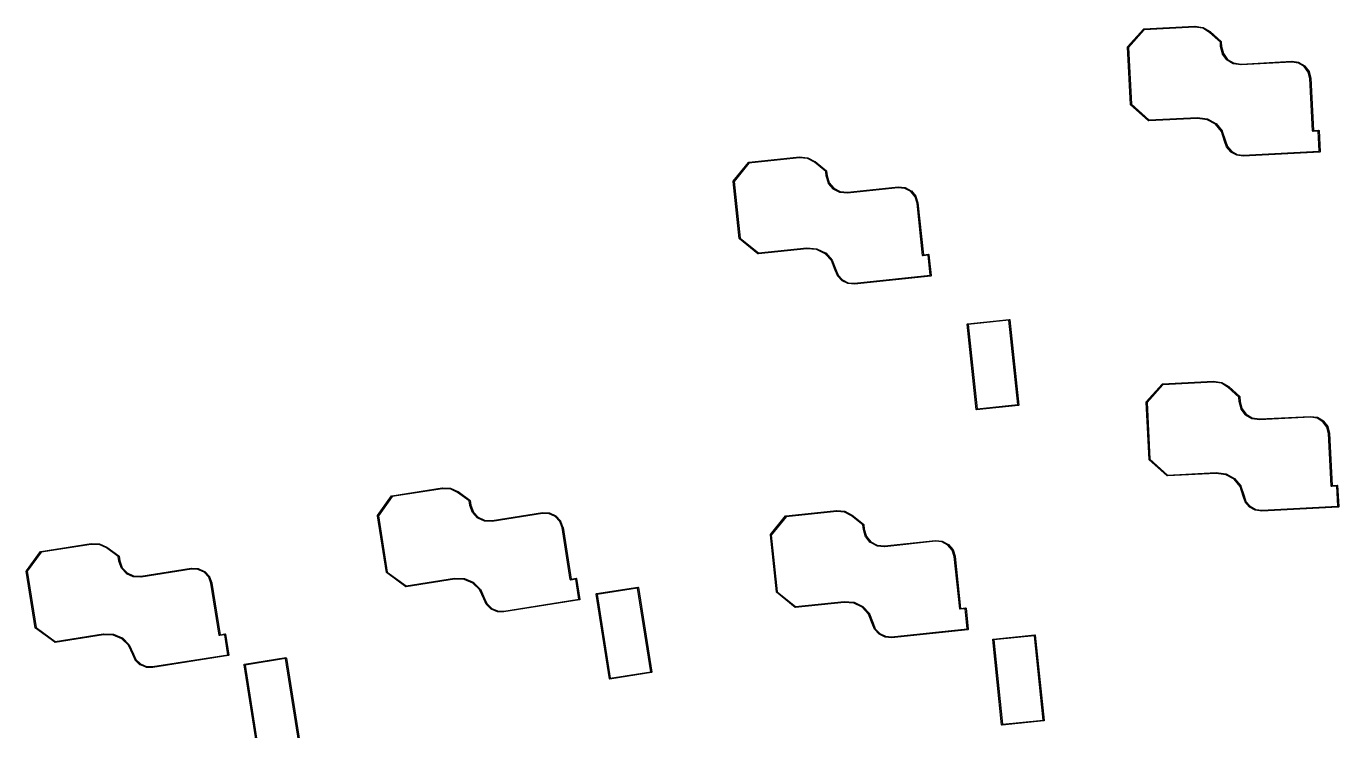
# Model space of a CAD drawing. Extents: x 2.07 to 7.33, y -7.36 to -3.93.
# Drawn here: x 2.068 to 4.902, y -5.453 to -3.932 of the extents above; entities that cross this region are included whole.
import ezdxf

# ---------------------------------------------------------------- set-up
doc = ezdxf.new("R2010")
doc.units = 0
doc.header["$MEASUREMENT"] = 0
doc.layers.add('BLACK', color=7, linetype='CONTINUOUS')

msp = doc.modelspace()

# ---------------------------------------------------------------- linework, layer by layer
at = {"layer": 'BLACK', "linetype": 'CONTINUOUS'}
for p, q in [((4.4464, -3.9761), (4.481, -3.9376)), ((4.4822, -3.9393), (4.4481, -3.9771)), ((4.481, -3.9376), (4.4813, -3.9374)), ((4.4813, -3.9374), (4.4816, -3.9373)), ((4.4816, -3.9373), (4.5918, -3.9315)), ((4.5918, -3.9335), (4.4822, -3.9393)), ((4.5918, -3.9315), (4.5919, -3.9316)), ((4.6087, -3.936), (4.5918, -3.9335)), ((4.5919, -3.9316), (4.592, -3.9315)), ((4.592, -3.9315), (4.6092, -3.934)), ((4.6235, -3.9448), (4.6087, -3.936)), ((4.6092, -3.934), (4.6092, -3.934)), ((4.6092, -3.934), (4.6092, -3.934)), ((4.6092, -3.934), (4.6094, -3.9341)), ((4.6094, -3.9341), (4.6096, -3.9342)), ((4.6096, -3.9342), (4.6096, -3.9342)), ((4.6096, -3.9342), (4.6096, -3.9342)), ((4.6096, -3.9342), (4.6246, -3.9431)), ((4.6467, -3.9657), (4.6235, -3.9448)), ((4.6246, -3.9431), (4.6247, -3.9432)), ((4.6247, -3.9432), (4.6247, -3.9432)), ((4.6247, -3.9432), (4.6484, -3.9645)), ((4.6473, -3.9753), (4.6467, -3.9657)), ((4.6484, -3.9645), (4.6486, -3.9648)), ((4.6486, -3.9648), (4.6487, -3.9652)), ((4.6487, -3.9652), (4.6492, -3.9751)), ((4.4461, -3.9768), (4.4462, -3.9764)), ((4.4526, -4.1005), (4.4461, -3.9768)), ((4.4462, -3.9764), (4.4464, -3.9761)), ((4.4481, -3.9771), (4.4545, -4.1)), ((4.6473, -3.9754), (4.6473, -3.9753)), ((4.6473, -3.9755), (4.6473, -3.9754)), ((4.6513, -3.9914), (4.6473, -3.9755)), ((4.6492, -3.9751), (4.6532, -3.9907)), ((4.6514, -3.9915), (4.6513, -3.9914)), ((4.6515, -3.9917), (4.6514, -3.9915)), ((4.6608, -4.0043), (4.6515, -3.9917)), ((4.6532, -3.9907), (4.6623, -4.003)), ((4.6609, -4.0044), (4.6608, -4.0043)), ((4.6608, -4.0043), (4.6608, -4.0043)), ((4.6608, -4.0043), (4.6608, -4.0043)), ((4.6611, -4.0046), (4.6609, -4.0044)), ((4.6746, -4.0125), (4.6611, -4.0046)), ((4.6611, -4.0046), (4.6611, -4.0046)), ((4.6611, -4.0046), (4.6611, -4.0046)), ((4.6623, -4.003), (4.6754, -4.0107)), ((4.6748, -4.0126), (4.6746, -4.0125)), ((4.675, -4.0127), (4.6748, -4.0126)), ((4.6911, -4.015), (4.675, -4.0127)), ((4.6754, -4.0107), (4.6913, -4.0131)), ((4.6912, -4.015), (4.6911, -4.015)), ((4.6913, -4.015), (4.6912, -4.015)), ((4.6913, -4.0131), (4.8013, -4.0073)), ((4.8013, -4.0093), (4.6913, -4.015)), ((4.8013, -4.0073), (4.8014, -4.0073)), ((4.8152, -4.0113), (4.8013, -4.0093)), ((4.8014, -4.0073), (4.8015, -4.0073)), ((4.8015, -4.0073), (4.8157, -4.0094)), ((4.8278, -4.0188), (4.8152, -4.0113)), ((4.8157, -4.0094), (4.8157, -4.0094)), ((4.8157, -4.0094), (4.8157, -4.0094)), ((4.8157, -4.0094), (4.8159, -4.0094)), ((4.8159, -4.0094), (4.8161, -4.0095)), ((4.8161, -4.0095), (4.8161, -4.0095)), ((4.8161, -4.0095), (4.8161, -4.0095)), ((4.8161, -4.0095), (4.829, -4.0172)), ((4.8366, -4.0305), (4.8278, -4.0188)), ((4.829, -4.0172), (4.8292, -4.0173)), ((4.8292, -4.0173), (4.8293, -4.0175)), ((4.8293, -4.0175), (4.8383, -4.0295)), ((4.8401, -4.0442), (4.8366, -4.0305)), ((4.8383, -4.0295), (4.8383, -4.0295)), ((4.8383, -4.0295), (4.8383, -4.0295)), ((4.8383, -4.0295), (4.8384, -4.0297)), ((4.8384, -4.0297), (4.8385, -4.0299)), ((4.8385, -4.0299), (4.8385, -4.0299)), ((4.8385, -4.0299), (4.8385, -4.0299)), ((4.8385, -4.0299), (4.842, -4.0438)), ((4.846, -4.1577), (4.8401, -4.0442)), ((4.842, -4.0438), (4.842, -4.0439)), ((4.842, -4.0439), (4.8421, -4.044)), ((4.8421, -4.044), (4.848, -4.1566)), ((4.4527, -4.1008), (4.4526, -4.1005)), ((4.4529, -4.1012), (4.4527, -4.1008)), ((4.4527, -4.1008), (4.4527, -4.1008)), ((4.4914, -4.1358), (4.4529, -4.1012)), ((4.4545, -4.1), (4.4924, -4.134)), ((4.4917, -4.136), (4.4914, -4.1358)), ((4.4921, -4.136), (4.4917, -4.136)), ((4.5974, -4.1305), (4.4921, -4.136)), ((4.4924, -4.134), (4.5974, -4.1285)), ((4.5974, -4.1285), (4.5975, -4.1285)), ((4.6183, -4.1333), (4.5974, -4.1305)), ((4.5975, -4.1285), (4.5976, -4.1285)), ((4.5976, -4.1285), (4.6187, -4.1314)), ((4.636, -4.1431), (4.6183, -4.1333)), ((4.6187, -4.1314), (4.6189, -4.1314)), ((4.6189, -4.1314), (4.6191, -4.1315)), ((4.6191, -4.1315), (4.6371, -4.1415)), ((4.649, -4.1587), (4.636, -4.1431)), ((4.6371, -4.1415), (4.6373, -4.1416)), ((4.6373, -4.1416), (4.6374, -4.1417)), ((4.6374, -4.1417), (4.6506, -4.1576)), ((4.6559, -4.1794), (4.649, -4.1587)), ((4.6506, -4.1576), (4.6507, -4.1577)), ((4.6507, -4.1577), (4.6508, -4.1579)), ((4.6508, -4.1579), (4.6578, -4.1788)), ((4.8461, -4.1581), (4.846, -4.1577)), ((4.8467, -4.1586), (4.8461, -4.1581)), ((4.8471, -4.1586), (4.8467, -4.1586)), ((4.8579, -4.1581), (4.8471, -4.1586)), ((4.848, -4.1566), (4.8588, -4.1561)), ((4.8602, -4.2015), (4.8579, -4.1581)), ((4.8588, -4.1561), (4.8592, -4.1561)), ((4.8592, -4.1561), (4.8597, -4.1566)), ((4.8597, -4.1566), (4.8598, -4.157)), ((4.8598, -4.157), (4.8622, -4.2024)), ((4.66, -4.1917), (4.6559, -4.1794)), ((4.6559, -4.1794), (4.6559, -4.1794)), ((4.6559, -4.1794), (4.6559, -4.1794)), ((4.6578, -4.1788), (4.6618, -4.1909)), ((4.6601, -4.1919), (4.66, -4.1917)), ((4.6602, -4.192), (4.6601, -4.1919)), ((4.6693, -4.203), (4.6602, -4.192)), ((4.6618, -4.1909), (4.6707, -4.2016)), ((3.6282, -4.2253), (3.7378, -4.2138)), ((3.7379, -4.2157), (3.6288, -4.2272)), ((3.7378, -4.2138), (3.7379, -4.2138)), ((3.7379, -4.2138), (3.738, -4.2138)), ((3.755, -4.2173), (3.7379, -4.2157)), ((3.738, -4.2138), (3.7554, -4.2154)), ((3.7702, -4.2253), (3.755, -4.2173)), ((3.7554, -4.2154), (3.7554, -4.2154)), ((3.7554, -4.2154), (3.7554, -4.2154)), ((3.7554, -4.2154), (3.7555, -4.2154)), ((3.7555, -4.2154), (3.7557, -4.2155)), ((3.7557, -4.2155), (3.7557, -4.2155)), ((3.7557, -4.2155), (3.7557, -4.2155)), ((3.7557, -4.2155), (3.7712, -4.2236)), ((4.6694, -4.2031), (4.6693, -4.203)), ((4.6696, -4.2032), (4.6694, -4.2031)), ((4.6821, -4.2101), (4.6696, -4.2032)), ((4.6707, -4.2016), (4.6828, -4.2083)), ((4.6822, -4.2102), (4.6821, -4.2101)), ((4.6824, -4.2102), (4.6822, -4.2102)), ((4.6959, -4.212), (4.6824, -4.2102)), ((4.6828, -4.2083), (4.696, -4.2101)), ((4.696, -4.212), (4.6959, -4.212)), ((4.696, -4.2101), (4.8602, -4.2015)), ((4.8613, -4.2034), (4.696, -4.2121)), ((4.696, -4.2121), (4.696, -4.212)), ((4.8616, -4.2033), (4.8613, -4.2034)), ((4.8617, -4.2032), (4.8616, -4.2033)), ((4.8621, -4.2027), (4.8617, -4.2032)), ((4.8622, -4.2024), (4.8621, -4.2027)), ((3.5949, -4.2659), (3.6275, -4.2257)), ((3.6288, -4.2272), (3.5967, -4.2668)), ((3.6275, -4.2257), (3.6278, -4.2254)), ((3.6278, -4.2254), (3.6282, -4.2253)), ((3.6278, -4.2254), (3.6278, -4.2254)), ((3.7945, -4.245), (3.7702, -4.2253)), ((3.7712, -4.2236), (3.7713, -4.2237)), ((3.7713, -4.2237), (3.7714, -4.2237)), ((3.7714, -4.2237), (3.7961, -4.2437)), ((3.7955, -4.2546), (3.7945, -4.245)), ((3.7961, -4.2437), (3.7963, -4.244)), ((3.7963, -4.244), (3.7964, -4.2444)), ((3.7964, -4.2444), (3.7975, -4.2543)), ((3.5947, -4.2666), (3.5948, -4.2662)), ((3.6077, -4.3898), (3.5947, -4.2666)), ((3.5948, -4.2662), (3.5949, -4.2659)), ((3.5967, -4.2668), (3.6096, -4.3892)), ((3.7956, -4.2547), (3.7955, -4.2546)), ((3.7956, -4.2548), (3.7956, -4.2547)), ((3.8004, -4.2704), (3.7956, -4.2548)), ((3.7975, -4.2543), (3.8022, -4.2696)), ((3.8005, -4.2706), (3.8004, -4.2704)), ((3.8006, -4.2708), (3.8005, -4.2706)), ((3.8106, -4.2828), (3.8006, -4.2708)), ((3.8006, -4.2708), (3.8006, -4.2708)), ((3.8006, -4.2708), (3.8006, -4.2708)), ((3.8006, -4.2708), (3.8006, -4.2708)), ((3.8022, -4.2696), (3.812, -4.2814)), ((3.8415, -4.29), (3.951, -4.2785)), ((3.951, -4.2785), (3.9511, -4.2785)), ((3.9511, -4.2785), (3.9512, -4.2785)), ((3.9512, -4.2785), (3.9655, -4.2798)), ((3.8106, -4.2829), (3.8106, -4.2828)), ((3.8106, -4.2828), (3.8106, -4.2828)), ((3.8107, -4.283), (3.8106, -4.2829)), ((3.8109, -4.2831), (3.8107, -4.283)), ((3.8248, -4.2903), (3.8109, -4.2831)), ((3.8109, -4.2831), (3.8109, -4.2831)), ((3.8109, -4.2831), (3.8109, -4.2831)), ((3.812, -4.2814), (3.8255, -4.2885)), ((3.825, -4.2904), (3.8248, -4.2903)), ((3.8248, -4.2903), (3.8248, -4.2903)), ((3.8248, -4.2903), (3.8248, -4.2903)), ((3.8248, -4.2903), (3.8248, -4.2903)), ((3.8251, -4.2904), (3.825, -4.2904)), ((3.8414, -4.2919), (3.8251, -4.2904)), ((3.8255, -4.2885), (3.8415, -4.29)), ((3.8415, -4.2919), (3.8414, -4.2919)), ((3.8416, -4.2919), (3.8415, -4.2919)), ((3.9511, -4.2804), (3.8416, -4.2919)), ((3.9652, -4.2817), (3.9511, -4.2804)), ((3.9781, -4.2886), (3.9652, -4.2817)), ((3.9655, -4.2798), (3.9655, -4.2798)), ((3.9655, -4.2798), (3.9655, -4.2798)), ((3.9655, -4.2798), (3.9657, -4.2798)), ((3.9657, -4.2798), (3.9659, -4.2799)), ((3.9659, -4.2799), (3.9659, -4.2799)), ((3.9659, -4.2799), (3.9659, -4.2799)), ((3.9659, -4.2799), (3.9792, -4.2869)), ((3.9875, -4.2998), (3.9781, -4.2886)), ((3.9792, -4.2869), (3.9794, -4.287)), ((3.9794, -4.287), (3.9795, -4.2871)), ((3.9795, -4.2871), (3.9892, -4.2987)), ((3.9917, -4.3133), (3.9875, -4.2998)), ((3.9892, -4.2987), (3.9892, -4.2987)), ((3.9892, -4.2987), (3.9892, -4.2987)), ((3.9892, -4.2987), (3.9893, -4.2989)), ((3.9893, -4.2989), (3.9894, -4.2991)), ((3.9894, -4.2991), (3.9894, -4.2991)), ((3.9894, -4.2991), (3.9894, -4.2991)), ((3.9894, -4.2991), (3.9936, -4.3128)), ((4.0036, -4.4263), (3.9917, -4.3133)), ((3.9936, -4.3128), (3.9936, -4.3129)), ((3.9936, -4.3129), (3.9937, -4.313)), ((3.9937, -4.313), (4.0054, -4.4252)), ((3.6078, -4.3901), (3.6077, -4.3898)), ((3.608, -4.3904), (3.6078, -4.3901)), ((3.6482, -4.423), (3.608, -4.3904)), ((3.6096, -4.3892), (3.6492, -4.4212)), ((3.7539, -4.4122), (3.649, -4.4232)), ((3.6492, -4.4212), (3.7538, -4.4102)), ((3.7538, -4.4102), (3.7539, -4.4102)), ((3.7539, -4.4102), (3.7539, -4.4102)), ((3.7539, -4.4102), (3.7752, -4.4119)), ((3.7748, -4.4139), (3.7539, -4.4122)), ((3.7931, -4.4227), (3.7748, -4.4139)), ((3.7752, -4.4119), (3.7754, -4.412)), ((3.7754, -4.412), (3.7755, -4.412)), ((3.7755, -4.412), (3.7941, -4.421)), ((3.7941, -4.421), (3.7942, -4.4211)), ((3.7942, -4.4211), (3.7944, -4.4212)), ((3.7944, -4.4212), (3.8084, -4.4364)), ((3.6486, -4.4232), (3.6482, -4.423)), ((3.649, -4.4232), (3.6486, -4.4232)), ((3.6486, -4.4232), (3.6486, -4.4232)), ((3.8068, -4.4376), (3.7931, -4.4227)), ((3.8148, -4.458), (3.8068, -4.4376)), ((3.8084, -4.4364), (3.8085, -4.4366)), ((3.8085, -4.4366), (3.8086, -4.4367)), ((3.8086, -4.4367), (3.8167, -4.4572)), ((4.0037, -4.4267), (4.0036, -4.4263)), ((4.0043, -4.4272), (4.0037, -4.4267)), ((4.0047, -4.4272), (4.0043, -4.4272)), ((4.0043, -4.4272), (4.0043, -4.4272)), ((4.0154, -4.4261), (4.0047, -4.4272)), ((4.0054, -4.4252), (4.0162, -4.424)), ((4.02, -4.4693), (4.0154, -4.4261)), ((4.0162, -4.424), (4.0166, -4.4241)), ((4.0166, -4.4241), (4.0172, -4.4245)), ((4.0172, -4.4245), (4.0173, -4.4249)), ((4.0173, -4.4249), (4.022, -4.4701)), ((3.8196, -4.47), (3.8148, -4.458)), ((3.8148, -4.458), (3.8148, -4.458)), ((3.8148, -4.458), (3.8148, -4.458)), ((3.8167, -4.4572), (3.8167, -4.4572)), ((3.8167, -4.4572), (3.8213, -4.4691)), ((3.8197, -4.4702), (3.8196, -4.47)), ((3.8198, -4.4703), (3.8197, -4.4702)), ((3.8294, -4.4808), (3.8198, -4.4703)), ((3.8213, -4.4691), (3.8308, -4.4794)), ((3.8565, -4.4865), (4.02, -4.4693)), ((4.0212, -4.4712), (3.8566, -4.4885)), ((4.0215, -4.471), (4.0212, -4.4712)), ((4.022, -4.4705), (4.0215, -4.471)), ((4.0215, -4.471), (4.0215, -4.471)), ((4.022, -4.4701), (4.022, -4.4705)), ((3.8296, -4.4809), (3.8294, -4.4808)), ((3.8297, -4.481), (3.8296, -4.4809)), ((3.8426, -4.4873), (3.8297, -4.481)), ((3.8308, -4.4794), (3.8433, -4.4854)), ((3.8427, -4.4873), (3.8426, -4.4873)), ((3.8429, -4.4873), (3.8427, -4.4873)), ((3.8565, -4.4885), (3.8429, -4.4873)), ((3.8433, -4.4854), (3.8565, -4.4865)), ((3.8566, -4.4885), (3.8565, -4.4884)), ((3.8565, -4.4884), (3.8565, -4.4885)), ((4.1, -4.5747), (4.1005, -4.5741)), ((4.1, -4.5751), (4.1, -4.5747)), ((4.1193, -4.7591), (4.1, -4.5751)), ((4.1005, -4.5741), (4.1009, -4.574)), ((4.1009, -4.574), (4.1909, -4.5646)), ((4.1901, -4.5666), (4.102, -4.5759)), ((4.102, -4.5759), (4.1212, -4.758)), ((4.2093, -4.7487), (4.1901, -4.5666)), ((4.1909, -4.5646), (4.1913, -4.5646)), ((4.1913, -4.5646), (4.1919, -4.5651)), ((4.1919, -4.5651), (4.1919, -4.5651)), ((4.1919, -4.5651), (4.192, -4.5654)), ((4.192, -4.5654), (4.2113, -4.7495)), ((4.4865, -4.7427), (4.5211, -4.7043)), ((4.5211, -4.7043), (4.5215, -4.7041)), ((4.5215, -4.7041), (4.5218, -4.704)), ((4.5218, -4.704), (4.632, -4.6982)), ((4.632, -4.7002), (4.5223, -4.7059)), ((4.632, -4.6982), (4.6321, -4.6982)), ((4.632, -4.6982), (4.632, -4.6982)), ((4.6489, -4.7026), (4.632, -4.7002)), ((4.6321, -4.6982), (4.6494, -4.7007)), ((4.6637, -4.7114), (4.6489, -4.7026)), ((4.6494, -4.7007), (4.6494, -4.7007)), ((4.6494, -4.7007), (4.6494, -4.7007)), ((4.6494, -4.7007), (4.6496, -4.7008)), ((4.6496, -4.7008), (4.6497, -4.7008)), ((4.6497, -4.7008), (4.6497, -4.7008)), ((4.6497, -4.7008), (4.6497, -4.7008)), ((4.6497, -4.7008), (4.6648, -4.7098)), ((4.5223, -4.7059), (4.4883, -4.7438)), ((4.6869, -4.7324), (4.6637, -4.7114)), ((4.6648, -4.7098), (4.6648, -4.7098)), ((4.6648, -4.7098), (4.6649, -4.7099)), ((4.6649, -4.7099), (4.6885, -4.7312)), ((4.6874, -4.742), (4.6869, -4.7324)), ((4.6885, -4.7312), (4.6888, -4.7315)), ((4.6888, -4.7315), (4.6889, -4.7318)), ((4.6889, -4.7318), (4.6894, -4.7418)), ((4.1194, -4.7595), (4.1193, -4.7591)), ((4.12, -4.76), (4.1194, -4.7595)), ((4.1204, -4.76), (4.12, -4.76)), ((4.2105, -4.7505), (4.1204, -4.76)), ((4.1212, -4.758), (4.2093, -4.7487)), ((4.2108, -4.7504), (4.2105, -4.7505)), ((4.2113, -4.7498), (4.2108, -4.7504)), ((4.2113, -4.7495), (4.2113, -4.7498)), ((4.2113, -4.7498), (4.2113, -4.7498)), ((4.4863, -4.7431), (4.4865, -4.7427)), ((4.4863, -4.7434), (4.4863, -4.7431)), ((4.4928, -4.8671), (4.4863, -4.7434)), ((4.4883, -4.7438), (4.4947, -4.8666)), ((4.6875, -4.7421), (4.6874, -4.742)), ((4.6875, -4.7422), (4.6875, -4.7421)), ((4.6915, -4.758), (4.6875, -4.7422)), ((4.6894, -4.7418), (4.6933, -4.7574)), ((4.6916, -4.7582), (4.6915, -4.758)), ((4.6916, -4.7584), (4.6916, -4.7582)), ((4.701, -4.771), (4.6916, -4.7584)), ((4.6933, -4.7574), (4.7024, -4.7696)), ((4.7011, -4.7711), (4.701, -4.771)), ((4.701, -4.771), (4.701, -4.771)), ((4.701, -4.771), (4.701, -4.771)), ((4.7013, -4.7712), (4.7011, -4.7711)), ((4.7148, -4.7792), (4.7013, -4.7712)), ((4.7013, -4.7712), (4.7013, -4.7712)), ((4.7013, -4.7712), (4.7013, -4.7712)), ((4.7024, -4.7696), (4.7156, -4.7774)), ((4.715, -4.7793), (4.7148, -4.7792)), ((4.7151, -4.7793), (4.715, -4.7793)), ((4.7313, -4.7817), (4.7151, -4.7793)), ((4.7156, -4.7774), (4.7315, -4.7797)), ((4.7314, -4.7817), (4.7313, -4.7817)), ((4.7315, -4.7817), (4.7314, -4.7817)), ((4.7315, -4.7797), (4.8415, -4.774)), ((4.8415, -4.7759), (4.7315, -4.7817)), ((4.8415, -4.774), (4.8416, -4.774)), ((4.8554, -4.7779), (4.8415, -4.7759)), ((4.8416, -4.774), (4.8417, -4.774)), ((4.8417, -4.774), (4.8559, -4.776)), ((4.868, -4.7855), (4.8554, -4.7779)), ((4.8559, -4.776), (4.8559, -4.776)), ((4.8559, -4.776), (4.8559, -4.776)), ((4.8559, -4.776), (4.8561, -4.7761)), ((4.8561, -4.7761), (4.8563, -4.7761)), ((4.8563, -4.7761), (4.8563, -4.7761)), ((4.8563, -4.7761), (4.8563, -4.7761)), ((4.8563, -4.7761), (4.8692, -4.7839)), ((4.8768, -4.7972), (4.868, -4.7855)), ((4.8692, -4.7839), (4.8693, -4.784)), ((4.8693, -4.784), (4.8695, -4.7841)), ((4.8695, -4.7841), (4.8785, -4.7962)), ((4.8803, -4.8109), (4.8768, -4.7972)), ((4.8785, -4.7962), (4.8785, -4.7962)), ((4.8785, -4.7962), (4.8785, -4.7962)), ((4.8785, -4.7962), (4.8786, -4.7964)), ((4.8786, -4.7964), (4.8787, -4.7965)), ((4.8787, -4.7965), (4.8787, -4.7965)), ((4.8787, -4.7965), (4.8787, -4.7965)), ((4.8787, -4.7965), (4.8822, -4.8105)), ((4.8862, -4.9244), (4.8803, -4.8109)), ((4.8822, -4.8105), (4.8822, -4.8106)), ((4.8822, -4.8106), (4.8822, -4.8107)), ((4.8822, -4.8107), (4.8881, -4.9233)), ((4.4929, -4.8675), (4.4928, -4.8671)), ((4.4931, -4.8678), (4.4929, -4.8675)), ((4.4929, -4.8675), (4.4929, -4.8675)), ((4.5315, -4.9024), (4.4931, -4.8678)), ((4.4947, -4.8666), (4.5325, -4.9007)), ((4.5319, -4.9026), (4.5315, -4.9024)), ((4.5322, -4.9027), (4.5319, -4.9026)), ((4.6376, -4.8972), (4.5322, -4.9027)), ((4.5325, -4.9007), (4.6376, -4.8952)), ((4.6376, -4.8952), (4.6377, -4.8952)), ((4.6584, -4.9), (4.6376, -4.8972)), ((4.6377, -4.8952), (4.6378, -4.8952)), ((4.6378, -4.8952), (4.6589, -4.898)), ((4.6762, -4.9097), (4.6584, -4.9)), ((4.6589, -4.898), (4.6591, -4.8981)), ((4.6591, -4.8981), (4.6592, -4.8981)), ((4.6592, -4.8981), (4.6773, -4.9081)), ((2.8576, -4.9456), (2.9665, -4.9283)), ((2.9667, -4.9303), (2.8583, -4.9474)), ((2.9665, -4.9283), (2.9666, -4.9283)), ((2.9666, -4.9283), (2.9667, -4.9283)), ((2.9667, -4.9283), (2.9841, -4.929)), ((2.9838, -4.9309), (2.9667, -4.9303)), ((2.9994, -4.9381), (2.9838, -4.9309)), ((2.9841, -4.929), (2.9841, -4.929)), ((2.9841, -4.929), (2.9841, -4.929)), ((2.9841, -4.929), (2.9843, -4.929)), ((2.9843, -4.929), (2.9845, -4.9291)), ((2.9845, -4.9291), (2.9845, -4.9291)), ((2.9845, -4.9291), (2.9845, -4.9291)), ((2.9845, -4.9291), (3.0003, -4.9364)), ((4.6892, -4.9254), (4.6762, -4.9097)), ((4.6773, -4.9081), (4.6774, -4.9082)), ((4.6774, -4.9082), (4.6776, -4.9083)), ((4.6776, -4.9083), (4.6908, -4.9243)), ((4.6961, -4.9461), (4.6892, -4.9254)), ((4.6908, -4.9243), (4.6909, -4.9244)), ((4.6909, -4.9244), (4.691, -4.9246)), ((4.691, -4.9246), (4.6979, -4.9455)), ((4.8863, -4.9247), (4.8862, -4.9244)), ((4.8869, -4.9253), (4.8863, -4.9247)), ((4.8873, -4.9253), (4.8869, -4.9253)), ((4.8981, -4.9247), (4.8873, -4.9253)), ((4.8881, -4.9233), (4.899, -4.9227)), ((4.9003, -4.9681), (4.8981, -4.9247)), ((4.899, -4.9227), (4.8993, -4.9228)), ((4.8993, -4.9228), (4.8999, -4.9233)), ((4.8999, -4.9233), (4.9, -4.9237)), ((4.9, -4.9237), (4.9024, -4.969)), ((2.8265, -4.9878), (2.8569, -4.946)), ((2.8583, -4.9474), (2.8284, -4.9886)), ((2.8569, -4.946), (2.8572, -4.9457)), ((2.8572, -4.9457), (2.8576, -4.9456)), ((2.8572, -4.9457), (2.8572, -4.9457)), ((3.0247, -4.9565), (2.9994, -4.9381)), ((3.0003, -4.9364), (3.0004, -4.9365)), ((3.0004, -4.9365), (3.0005, -4.9365)), ((3.0005, -4.9365), (3.0262, -4.9552)), ((3.0262, -4.9661), (3.0247, -4.9565)), ((3.0262, -4.9552), (3.0265, -4.9555)), ((3.0265, -4.9555), (3.0266, -4.9558)), ((3.0266, -4.9558), (3.0282, -4.9657)), ((4.7002, -4.9584), (4.6961, -4.9461)), ((4.6961, -4.9461), (4.6961, -4.9461)), ((4.6961, -4.9461), (4.6961, -4.9461)), ((4.6979, -4.9455), (4.702, -4.9576)), ((4.7003, -4.9585), (4.7002, -4.9584)), ((4.7004, -4.9587), (4.7003, -4.9585)), ((4.7095, -4.9697), (4.7004, -4.9587)), ((4.702, -4.9576), (4.7109, -4.9683)), ((2.8264, -4.9882), (2.8265, -4.9878)), ((2.8264, -4.9885), (2.8264, -4.9882)), ((3.0263, -4.9662), (3.0262, -4.9661)), ((3.0263, -4.9663), (3.0263, -4.9662)), ((3.032, -4.9816), (3.0263, -4.9663)), ((3.0282, -4.9657), (3.0337, -4.9807)), ((3.032, -4.9818), (3.032, -4.9816)), ((3.0322, -4.9819), (3.032, -4.9818)), ((3.0427, -4.9935), (3.0322, -4.9819)), ((3.0337, -4.9807), (3.0441, -4.992)), ((3.074, -4.999), (3.1828, -4.9818)), ((3.183, -4.9837), (3.0742, -5.0009)), ((3.1828, -4.9818), (3.1829, -4.9818)), ((3.1829, -4.9818), (3.183, -4.9817)), ((3.183, -4.9817), (3.1973, -4.9823)), ((3.1971, -4.9843), (3.183, -4.9837)), ((3.2104, -4.9904), (3.1971, -4.9843)), ((3.1973, -4.9823), (3.1973, -4.9823)), ((3.1973, -4.9823), (3.1973, -4.9823)), ((3.1973, -4.9823), (3.1975, -4.9823)), ((3.1975, -4.9823), (3.1977, -4.9824)), ((3.1977, -4.9824), (3.1977, -4.9824)), ((3.1977, -4.9824), (3.1977, -4.9824)), ((3.1977, -4.9824), (3.2114, -4.9887)), ((3.7084, -4.9888), (3.8181, -4.9773)), ((3.8182, -4.9793), (3.709, -4.9907)), ((3.8181, -4.9773), (3.8182, -4.9773)), ((3.8182, -4.9773), (3.8183, -4.9773)), ((3.8352, -4.9808), (3.8182, -4.9793)), ((3.8183, -4.9773), (3.8356, -4.9789)), ((3.8504, -4.9888), (3.8352, -4.9808)), ((3.8356, -4.9789), (3.8356, -4.9789)), ((3.8356, -4.9789), (3.8356, -4.9789)), ((3.8356, -4.9789), (3.8358, -4.9789)), ((3.8358, -4.9789), (3.836, -4.979)), ((3.836, -4.979), (3.836, -4.979)), ((3.836, -4.979), (3.836, -4.979)), ((3.836, -4.979), (3.8514, -4.9871)), ((3.8514, -4.9871), (3.8515, -4.9872)), ((3.8515, -4.9872), (3.8516, -4.9872)), ((3.8516, -4.9872), (3.8763, -5.0072)), ((4.7096, -4.9698), (4.7095, -4.9697)), ((4.7097, -4.9699), (4.7096, -4.9698)), ((4.7222, -4.9768), (4.7097, -4.9699)), ((4.7109, -4.9683), (4.723, -4.975)), ((4.7224, -4.9768), (4.7222, -4.9768)), ((4.7226, -4.9769), (4.7224, -4.9768)), ((4.736, -4.9787), (4.7226, -4.9769)), ((4.723, -4.975), (4.7362, -4.9767)), ((4.7361, -4.9787), (4.736, -4.9787)), ((4.7362, -4.9787), (4.7361, -4.9787)), ((4.7362, -4.9767), (4.9003, -4.9681)), ((4.9014, -4.9701), (4.7362, -4.9787)), ((4.9018, -4.97), (4.9014, -4.9701)), ((4.9019, -4.9699), (4.9018, -4.97)), ((4.9023, -4.9694), (4.9019, -4.9699)), ((4.9024, -4.969), (4.9023, -4.9694)), ((2.8457, -5.1109), (2.8264, -4.9885)), ((2.8284, -4.9886), (2.8476, -5.1102)), ((3.0428, -4.9935), (3.0427, -4.9935)), ((3.0429, -4.9936), (3.0428, -4.9935)), ((3.0428, -4.9935), (3.0428, -4.9935)), ((3.0431, -4.9937), (3.0429, -4.9936)), ((3.0573, -5.0002), (3.0431, -4.9937)), ((3.0431, -4.9937), (3.0431, -4.9937)), ((3.0431, -4.9937), (3.0431, -4.9937)), ((3.0441, -4.992), (3.058, -4.9983)), ((3.0575, -5.0003), (3.0573, -5.0002)), ((3.0573, -5.0002), (3.0573, -5.0002)), ((3.0573, -5.0002), (3.0573, -5.0002)), ((3.0573, -5.0002), (3.0573, -5.0002)), ((3.0577, -5.0003), (3.0575, -5.0003)), ((3.074, -5.001), (3.0577, -5.0003)), ((3.058, -4.9983), (3.074, -4.999)), ((3.0741, -5.0009), (3.074, -5.001)), ((3.0742, -5.0009), (3.0741, -5.0009)), ((3.2204, -5.0012), (3.2104, -4.9904)), ((3.2114, -4.9887), (3.2115, -4.9888)), ((3.2115, -4.9888), (3.2117, -4.9889)), ((3.2117, -4.9889), (3.2219, -5)), ((3.2252, -5.0144), (3.2204, -5.0012)), ((3.2219, -5), (3.2219, -5)), ((3.2219, -5), (3.2219, -5)), ((3.2219, -5), (3.222, -5.0002)), ((3.222, -5.0002), (3.2221, -5.0003)), ((3.2221, -5.0003), (3.2221, -5.0003)), ((3.2221, -5.0003), (3.2221, -5.0003)), ((3.2221, -5.0003), (3.2271, -5.0138)), ((3.243, -5.1267), (3.2252, -5.0144)), ((3.2271, -5.0138), (3.2271, -5.0139)), ((3.2271, -5.0139), (3.2272, -5.014)), ((3.2272, -5.014), (3.2448, -5.1254)), ((3.6752, -5.0294), (3.7077, -4.9892)), ((3.709, -4.9907), (3.677, -5.0303)), ((3.7077, -4.9892), (3.708, -4.9889)), ((3.708, -4.9889), (3.7084, -4.9888)), ((3.708, -4.9889), (3.708, -4.9889)), ((3.8748, -5.0085), (3.8504, -4.9888)), ((3.8758, -5.0181), (3.8748, -5.0085)), ((3.8763, -5.0072), (3.8766, -5.0075)), ((3.8766, -5.0075), (3.8767, -5.0079)), ((3.8767, -5.0079), (3.8777, -5.0178)), ((3.675, -5.0297), (3.6752, -5.0294)), ((3.675, -5.0301), (3.675, -5.0297)), ((3.6879, -5.1533), (3.675, -5.0301)), ((3.677, -5.0303), (3.6898, -5.1527)), ((3.8758, -5.0182), (3.8758, -5.0181)), ((3.8758, -5.0183), (3.8758, -5.0182)), ((3.8807, -5.0339), (3.8758, -5.0183)), ((3.8777, -5.0178), (3.8825, -5.0332)), ((3.8807, -5.0341), (3.8807, -5.0339)), ((3.8808, -5.0343), (3.8807, -5.0341)), ((3.8908, -5.0464), (3.8808, -5.0343)), ((3.8808, -5.0343), (3.8808, -5.0343)), ((3.8808, -5.0343), (3.8808, -5.0343)), ((3.8808, -5.0343), (3.8808, -5.0343)), ((3.8825, -5.0332), (3.8922, -5.045)), ((3.8922, -5.045), (3.9058, -5.052)), ((3.9217, -5.0535), (4.0313, -5.042)), ((4.0314, -5.0439), (3.9219, -5.0555)), ((4.0313, -5.042), (4.0314, -5.042)), ((4.0314, -5.042), (4.0315, -5.042)), ((4.0454, -5.0452), (4.0314, -5.0439)), ((4.0315, -5.042), (4.0458, -5.0433)), ((4.0458, -5.0433), (4.0458, -5.0433)), ((4.0458, -5.0433), (4.0458, -5.0433)), ((4.0458, -5.0433), (4.046, -5.0433)), ((4.046, -5.0433), (4.0461, -5.0434)), ((4.0461, -5.0434), (4.0461, -5.0434)), ((4.0461, -5.0434), (4.0462, -5.0434)), ((4.0462, -5.0434), (4.0595, -5.0504)), ((2.0683, -5.1079), (2.0987, -5.0661)), ((2.1, -5.0675), (2.0701, -5.1087)), ((2.0987, -5.0661), (2.0989, -5.0658)), ((2.0989, -5.0658), (2.0993, -5.0657)), ((2.0989, -5.0658), (2.0989, -5.0658)), ((2.0993, -5.0657), (2.2082, -5.0484)), ((2.2084, -5.0504), (2.1, -5.0675)), ((2.2082, -5.0484), (2.2083, -5.0484)), ((2.2083, -5.0484), (2.2084, -5.0484)), ((2.2084, -5.0484), (2.2258, -5.0491)), ((2.2256, -5.051), (2.2084, -5.0504)), ((2.2412, -5.0582), (2.2256, -5.051)), ((2.2258, -5.0491), (2.2258, -5.0491)), ((2.2258, -5.0491), (2.2258, -5.0491)), ((2.2258, -5.0491), (2.226, -5.0491)), ((2.226, -5.0491), (2.2262, -5.0492)), ((2.2262, -5.0492), (2.2262, -5.0492)), ((2.2262, -5.0492), (2.2262, -5.0492)), ((2.2262, -5.0492), (2.2421, -5.0565)), ((2.2665, -5.0766), (2.2412, -5.0582)), ((2.2421, -5.0565), (2.2421, -5.0566)), ((2.2421, -5.0566), (2.2422, -5.0566)), ((2.2422, -5.0566), (2.268, -5.0753)), ((3.891, -5.0465), (3.8908, -5.0464)), ((3.8908, -5.0464), (3.8908, -5.0464)), ((3.8908, -5.0464), (3.8908, -5.0464)), ((3.8911, -5.0466), (3.891, -5.0465)), ((3.905, -5.0538), (3.8911, -5.0466)), ((3.8911, -5.0466), (3.8911, -5.0466)), ((3.8911, -5.0466), (3.8911, -5.0466)), ((3.905, -5.0539), (3.905, -5.0538)), ((3.905, -5.0538), (3.905, -5.0538)), ((3.905, -5.0538), (3.905, -5.0538)), ((3.9052, -5.0539), (3.905, -5.0539)), ((3.9054, -5.054), (3.9052, -5.0539)), ((3.9217, -5.0555), (3.9054, -5.054)), ((3.9058, -5.052), (3.9217, -5.0535)), ((3.9218, -5.0554), (3.9217, -5.0555)), ((3.9219, -5.0555), (3.9218, -5.0554)), ((4.0584, -5.0521), (4.0454, -5.0452)), ((4.0678, -5.0633), (4.0584, -5.0521)), ((4.0595, -5.0504), (4.0596, -5.0505)), ((4.0596, -5.0505), (4.0598, -5.0507)), ((4.0598, -5.0507), (4.0694, -5.0622)), ((4.072, -5.0768), (4.0678, -5.0633)), ((4.0694, -5.0622), (4.0694, -5.0622)), ((4.0694, -5.0622), (4.0694, -5.0622)), ((4.0694, -5.0622), (4.0695, -5.0624)), ((4.0695, -5.0624), (4.0696, -5.0626)), ((4.0696, -5.0626), (4.0696, -5.0626)), ((4.0696, -5.0626), (4.0696, -5.0626)), ((4.0696, -5.0626), (4.0739, -5.0763)), ((2.268, -5.0862), (2.2665, -5.0766)), ((2.268, -5.0753), (2.2682, -5.0756)), ((2.268, -5.0863), (2.268, -5.0862)), ((2.268, -5.0864), (2.268, -5.0863)), ((2.2737, -5.1017), (2.268, -5.0864)), ((2.2682, -5.0756), (2.2684, -5.0759)), ((2.2684, -5.0759), (2.2699, -5.0858)), ((2.2699, -5.0858), (2.2755, -5.1008)), ((2.2755, -5.1008), (2.2858, -5.1121)), ((4.0838, -5.1898), (4.072, -5.0768)), ((4.0739, -5.0763), (4.0739, -5.0764)), ((4.0739, -5.0764), (4.0739, -5.0765)), ((4.0739, -5.0765), (4.0857, -5.1887)), ((2.0681, -5.1083), (2.0683, -5.1079)), ((2.0681, -5.1086), (2.0681, -5.1083)), ((2.0875, -5.231), (2.0681, -5.1086)), ((2.0701, -5.1087), (2.0893, -5.2303)), ((2.2738, -5.1019), (2.2737, -5.1017)), ((2.2739, -5.102), (2.2738, -5.1019)), ((2.2845, -5.1136), (2.2739, -5.102)), ((2.2846, -5.1137), (2.2845, -5.1136)), ((2.2845, -5.1136), (2.2845, -5.1136)), ((2.2845, -5.1136), (2.2845, -5.1136)), ((2.2848, -5.1138), (2.2846, -5.1137)), ((2.2991, -5.1203), (2.2848, -5.1138)), ((2.2848, -5.1138), (2.2848, -5.1138)), ((2.2848, -5.1138), (2.2848, -5.1138)), ((2.2858, -5.1121), (2.2997, -5.1184)), ((2.2992, -5.1204), (2.2991, -5.1203)), ((2.2991, -5.1203), (2.2991, -5.1203)), ((2.2991, -5.1203), (2.2991, -5.1203)), ((2.2991, -5.1203), (2.2991, -5.1203)), ((2.2994, -5.1204), (2.2992, -5.1204)), ((2.3158, -5.121), (2.2994, -5.1204)), ((2.2997, -5.1184), (2.3157, -5.1191)), ((2.3157, -5.1191), (2.4245, -5.1018)), ((2.3159, -5.121), (2.3158, -5.121)), ((2.316, -5.121), (2.3159, -5.121)), ((2.4247, -5.1038), (2.316, -5.121)), ((2.4245, -5.1018), (2.4246, -5.1019)), ((2.4246, -5.1019), (2.4247, -5.1018)), ((2.4247, -5.1018), (2.4391, -5.1024)), ((2.4388, -5.1044), (2.4247, -5.1038)), ((2.4521, -5.1105), (2.4388, -5.1044)), ((2.4391, -5.1024), (2.4391, -5.1024)), ((2.4391, -5.1024), (2.4391, -5.1024)), ((2.4391, -5.1024), (2.4393, -5.1024)), ((2.4393, -5.1024), (2.4394, -5.1025)), ((2.4394, -5.1025), (2.4394, -5.1025)), ((2.4394, -5.1025), (2.4395, -5.1025)), ((2.4395, -5.1025), (2.4531, -5.1088)), ((2.4621, -5.1213), (2.4521, -5.1105)), ((2.4531, -5.1088), (2.4533, -5.1089)), ((2.4533, -5.1089), (2.4534, -5.109)), ((2.4534, -5.109), (2.4637, -5.1201)), ((2.467, -5.1345), (2.4621, -5.1213)), ((2.4637, -5.1201), (2.4637, -5.1201)), ((2.4637, -5.1201), (2.4637, -5.1201)), ((2.4637, -5.1201), (2.4638, -5.1203)), ((2.4638, -5.1203), (2.4639, -5.1204)), ((2.4639, -5.1204), (2.4639, -5.1204)), ((2.4639, -5.1204), (2.4639, -5.1204)), ((2.4639, -5.1204), (2.4688, -5.1339)), ((2.8459, -5.1112), (2.8457, -5.1109)), ((2.8461, -5.1115), (2.8459, -5.1112)), ((2.888, -5.1419), (2.8461, -5.1115)), ((2.8476, -5.1102), (2.8888, -5.1401)), ((2.9929, -5.1256), (2.8887, -5.1421)), ((2.8888, -5.1401), (2.9927, -5.1236)), ((2.9927, -5.1236), (2.9928, -5.1236)), ((2.9928, -5.1236), (2.9929, -5.1236)), ((2.9929, -5.1236), (3.0142, -5.1242)), ((3.0139, -5.1262), (2.9929, -5.1256)), ((3.0326, -5.1341), (3.0139, -5.1262)), ((3.0142, -5.1242), (3.0143, -5.1243)), ((3.0143, -5.1243), (3.0145, -5.1243)), ((3.0145, -5.1243), (3.0335, -5.1323)), ((3.2431, -5.127), (3.243, -5.1267)), ((3.2438, -5.1275), (3.2431, -5.127)), ((3.2441, -5.1275), (3.2438, -5.1275)), ((3.2548, -5.1258), (3.2441, -5.1275)), ((3.2448, -5.1254), (3.2555, -5.1237)), ((3.2616, -5.1687), (3.2548, -5.1258)), ((3.2555, -5.1237), (3.2559, -5.1237)), ((3.2559, -5.1237), (3.2565, -5.1242)), ((3.2565, -5.1242), (3.2566, -5.1245)), ((3.2566, -5.1245), (3.2637, -5.1694)), ((2.4847, -5.2468), (2.467, -5.1345)), ((2.4688, -5.1339), (2.4689, -5.134)), ((2.4689, -5.134), (2.4689, -5.1341)), ((2.4689, -5.1341), (2.4865, -5.2455)), ((2.8883, -5.1421), (2.888, -5.1419)), ((2.8887, -5.1421), (2.8883, -5.1421)), ((3.0471, -5.1483), (3.0326, -5.1341)), ((3.0335, -5.1323), (3.0337, -5.1324)), ((3.0337, -5.1324), (3.0338, -5.1325)), ((3.0338, -5.1325), (3.0486, -5.147)), ((3.0562, -5.1681), (3.0471, -5.1483)), ((3.0486, -5.147), (3.0487, -5.1471)), ((3.0487, -5.1471), (3.0488, -5.1473)), ((3.0488, -5.1473), (3.058, -5.1673)), ((3.2986, -5.1577), (3.299, -5.1571)), ((3.2986, -5.1581), (3.2986, -5.1577)), ((3.3275, -5.3408), (3.2986, -5.1581)), ((3.299, -5.1571), (3.2994, -5.1569)), ((3.2994, -5.1569), (3.3888, -5.1428)), ((3.3882, -5.1449), (3.3007, -5.1587)), ((3.4168, -5.3257), (3.3882, -5.1449)), ((3.3888, -5.1428), (3.3892, -5.1428)), ((3.3892, -5.1428), (3.3898, -5.1432)), ((3.3898, -5.1432), (3.39, -5.1436)), ((3.39, -5.1436), (3.4189, -5.3263)), ((3.688, -5.1536), (3.6879, -5.1533)), ((3.6883, -5.1539), (3.688, -5.1536)), ((3.7285, -5.1865), (3.6883, -5.1539)), ((3.6898, -5.1527), (3.7294, -5.1847)), ((3.0615, -5.1799), (3.0562, -5.1681)), ((3.0562, -5.1681), (3.0562, -5.1681)), ((3.0562, -5.1681), (3.0562, -5.1681)), ((3.058, -5.1673), (3.0633, -5.1789)), ((3.0617, -5.1801), (3.0615, -5.1799)), ((3.0618, -5.1802), (3.0617, -5.1801)), ((3.0719, -5.1902), (3.0618, -5.1802)), ((3.0633, -5.1789), (3.0732, -5.1887)), ((3.0993, -5.1944), (3.2616, -5.1687)), ((3.2629, -5.1705), (3.0995, -5.1964)), ((3.2633, -5.1704), (3.2629, -5.1705)), ((3.2637, -5.1698), (3.2633, -5.1704)), ((3.2637, -5.1694), (3.2637, -5.1698)), ((3.2637, -5.1698), (3.2637, -5.1698)), ((3.3007, -5.1587), (3.3293, -5.3395)), ((3.7288, -5.1867), (3.7285, -5.1865)), ((3.7292, -5.1867), (3.7288, -5.1867)), ((3.7288, -5.1867), (3.7288, -5.1867)), ((3.8341, -5.1757), (3.7292, -5.1867)), ((3.7294, -5.1847), (3.834, -5.1737)), ((3.834, -5.1737), (3.8341, -5.1737)), ((3.8341, -5.1737), (3.8342, -5.1737)), ((3.8551, -5.1774), (3.8341, -5.1757)), ((3.8342, -5.1737), (3.8554, -5.1754)), ((3.8733, -5.1862), (3.8551, -5.1774)), ((3.8554, -5.1754), (3.8556, -5.1755)), ((3.8556, -5.1755), (3.8558, -5.1755)), ((3.8558, -5.1755), (3.8743, -5.1845)), ((3.8871, -5.2012), (3.8733, -5.1862)), ((3.8743, -5.1845), (3.8745, -5.1847)), ((3.8745, -5.1847), (3.8746, -5.1848)), ((3.8746, -5.1848), (3.8887, -5.2)), ((3.0721, -5.1903), (3.0719, -5.1902)), ((3.0723, -5.1904), (3.0721, -5.1903)), ((3.0854, -5.1959), (3.0723, -5.1904)), ((3.0732, -5.1887), (3.086, -5.194)), ((3.0856, -5.196), (3.0854, -5.1959)), ((3.0858, -5.196), (3.0856, -5.196)), ((3.0993, -5.1964), (3.0858, -5.196)), ((3.086, -5.194), (3.0993, -5.1944)), ((3.0994, -5.1964), (3.0993, -5.1964)), ((3.0995, -5.1964), (3.0994, -5.1964)), ((3.8951, -5.2215), (3.8871, -5.2012)), ((3.8887, -5.2), (3.8888, -5.2001)), ((3.8888, -5.2001), (3.8889, -5.2003)), ((3.8889, -5.2003), (3.8969, -5.2208)), ((4.0839, -5.1902), (4.0838, -5.1898)), ((4.0845, -5.1907), (4.0839, -5.1902)), ((4.0849, -5.1907), (4.0845, -5.1907)), ((4.0845, -5.1907), (4.0845, -5.1907)), ((4.0957, -5.1896), (4.0849, -5.1907)), ((4.0857, -5.1887), (4.0965, -5.1875)), ((4.1002, -5.2328), (4.0957, -5.1896)), ((4.0965, -5.1875), (4.0968, -5.1876)), ((4.0968, -5.1876), (4.0974, -5.188)), ((4.0974, -5.188), (4.0975, -5.1884)), ((4.0975, -5.1884), (4.1023, -5.2336)), ((2.0876, -5.2313), (2.0875, -5.231)), ((2.0879, -5.2316), (2.0876, -5.2313)), ((2.1297, -5.262), (2.0879, -5.2316)), ((2.0893, -5.2303), (2.1305, -5.2602)), ((3.8998, -5.2335), (3.8951, -5.2215)), ((3.8951, -5.2215), (3.8951, -5.2215)), ((3.8951, -5.2215), (3.8951, -5.2215)), ((3.8969, -5.2208), (3.8969, -5.2208)), ((3.8969, -5.2208), (3.9016, -5.2326)), ((3.8999, -5.2337), (3.8998, -5.2335)), ((3.9, -5.2338), (3.8999, -5.2337)), ((3.9097, -5.2443), (3.9, -5.2338)), ((3.9016, -5.2326), (3.911, -5.2429)), ((3.911, -5.2429), (3.9235, -5.2489)), ((3.9368, -5.25), (4.1002, -5.2328)), ((4.1014, -5.2347), (3.9369, -5.252)), ((4.1018, -5.2346), (4.1014, -5.2347)), ((4.1023, -5.234), (4.1018, -5.2346)), ((4.1018, -5.2346), (4.1018, -5.2346)), ((4.1023, -5.2336), (4.1023, -5.234)), ((2.1301, -5.2622), (2.1297, -5.262)), ((2.1304, -5.2622), (2.1301, -5.2622)), ((2.2346, -5.2457), (2.1304, -5.2622)), ((2.1305, -5.2602), (2.2344, -5.2437)), ((2.2344, -5.2437), (2.2345, -5.2437)), ((2.2345, -5.2437), (2.2346, -5.2437)), ((2.2346, -5.2437), (2.2559, -5.2443)), ((2.2557, -5.2463), (2.2346, -5.2457)), ((2.2743, -5.2542), (2.2557, -5.2463)), ((2.2559, -5.2443), (2.2561, -5.2444)), ((2.2561, -5.2444), (2.2563, -5.2444)), ((2.2563, -5.2444), (2.2753, -5.2524)), ((2.2889, -5.2684), (2.2743, -5.2542)), ((2.2753, -5.2524), (2.2754, -5.2525)), ((2.2754, -5.2525), (2.2756, -5.2526)), ((2.2756, -5.2526), (2.2904, -5.2671)), ((2.2979, -5.2882), (2.2889, -5.2684)), ((2.2904, -5.2671), (2.2905, -5.2672)), ((2.2905, -5.2672), (2.2906, -5.2674)), ((2.2906, -5.2674), (2.2997, -5.2874)), ((2.4849, -5.2471), (2.4847, -5.2468)), ((2.4855, -5.2476), (2.4849, -5.2471)), ((2.4859, -5.2476), (2.4855, -5.2476)), ((2.4966, -5.2459), (2.4859, -5.2476)), ((2.4865, -5.2455), (2.4972, -5.2438)), ((2.5034, -5.2888), (2.4966, -5.2459)), ((2.4972, -5.2438), (2.4976, -5.2438)), ((2.4976, -5.2438), (2.4982, -5.2443)), ((2.4982, -5.2443), (2.4984, -5.2446)), ((2.4984, -5.2446), (2.5055, -5.2895)), ((3.9098, -5.2444), (3.9097, -5.2443)), ((3.91, -5.2446), (3.9098, -5.2444)), ((3.9228, -5.2508), (3.91, -5.2446)), ((3.923, -5.2508), (3.9228, -5.2508)), ((3.9232, -5.2509), (3.923, -5.2508)), ((3.9367, -5.252), (3.9232, -5.2509)), ((3.9235, -5.2489), (3.9368, -5.25)), ((3.9368, -5.252), (3.9367, -5.252)), ((3.9369, -5.252), (3.9368, -5.252)), ((4.1551, -5.2558), (4.1556, -5.2552)), ((4.1551, -5.2562), (4.1551, -5.2558)), ((4.1744, -5.4402), (4.1551, -5.2562)), ((4.1556, -5.2552), (4.156, -5.2551)), ((4.156, -5.2551), (4.246, -5.2457)), ((4.2453, -5.2477), (4.1572, -5.257)), ((4.1572, -5.257), (4.1763, -5.4391)), ((4.2644, -5.4298), (4.2453, -5.2477)), ((4.246, -5.2457), (4.2464, -5.2457)), ((4.2464, -5.2457), (4.247, -5.2462)), ((4.247, -5.2462), (4.247, -5.2462)), ((4.247, -5.2462), (4.2471, -5.2465)), ((4.2471, -5.2465), (4.2665, -5.4306)), ((2.3033, -5.3), (2.2979, -5.2882)), ((2.2979, -5.2882), (2.2979, -5.2882)), ((2.2979, -5.2882), (2.2979, -5.2882)), ((2.2997, -5.2874), (2.305, -5.299)), ((2.3034, -5.3002), (2.3033, -5.3)), ((2.305, -5.299), (2.3149, -5.3088)), ((2.341, -5.3145), (2.5034, -5.2888)), ((2.5046, -5.2906), (2.3413, -5.3165)), ((2.505, -5.2905), (2.5046, -5.2906)), ((2.5055, -5.2899), (2.505, -5.2905)), ((2.5055, -5.2895), (2.5055, -5.2899)), ((2.5055, -5.2899), (2.5055, -5.2899)), ((2.5392, -5.3093), (2.6287, -5.2951)), ((2.628, -5.2972), (2.5405, -5.3111)), ((2.6566, -5.4781), (2.628, -5.2972)), ((2.6287, -5.2951), (2.629, -5.2952)), ((2.629, -5.2952), (2.6297, -5.2956)), ((2.6297, -5.2956), (2.6298, -5.296)), ((2.6298, -5.296), (2.6587, -5.4787)), ((2.3035, -5.3003), (2.3034, -5.3002)), ((2.3137, -5.3103), (2.3035, -5.3003)), ((2.3138, -5.3104), (2.3137, -5.3103)), ((2.314, -5.3105), (2.3138, -5.3104)), ((2.3271, -5.316), (2.314, -5.3105)), ((2.3149, -5.3088), (2.3277, -5.3141)), ((2.3273, -5.3161), (2.3271, -5.316)), ((2.3275, -5.3161), (2.3273, -5.3161)), ((2.3411, -5.3165), (2.3275, -5.3161)), ((2.3277, -5.3141), (2.341, -5.3145)), ((2.3412, -5.3165), (2.3411, -5.3165)), ((2.3413, -5.3165), (2.3412, -5.3165)), ((2.5384, -5.31), (2.5389, -5.3094)), ((2.5384, -5.3104), (2.5384, -5.31)), ((2.5674, -5.4932), (2.5384, -5.3104)), ((2.5389, -5.3094), (2.5392, -5.3093)), ((2.5405, -5.3111), (2.5691, -5.4919)), ((3.4181, -5.3275), (3.3286, -5.3416)), ((3.3293, -5.3395), (3.4168, -5.3257)), ((3.4184, -5.3273), (3.4181, -5.3275)), ((3.4189, -5.3267), (3.4184, -5.3273)), ((3.4189, -5.3263), (3.4189, -5.3267)), ((3.3277, -5.3412), (3.3275, -5.3408)), ((3.3283, -5.3416), (3.3277, -5.3412)), ((3.3286, -5.3416), (3.3283, -5.3416)), ((4.1746, -5.4406), (4.1744, -5.4402)), ((4.1751, -5.4411), (4.1746, -5.4406)), ((4.1755, -5.4411), (4.1751, -5.4411)), ((4.2656, -5.4316), (4.1755, -5.4411)), ((4.1763, -5.4391), (4.2644, -5.4298)), ((4.2659, -5.4315), (4.2656, -5.4316)), ((4.2664, -5.4309), (4.2659, -5.4315)), ((4.2665, -5.4306), (4.2664, -5.4309)), ((4.2664, -5.4309), (4.2664, -5.4309))]:
    msp.add_line(p, q, dxfattribs=at)

doc.saveas('drawing.dxf')
